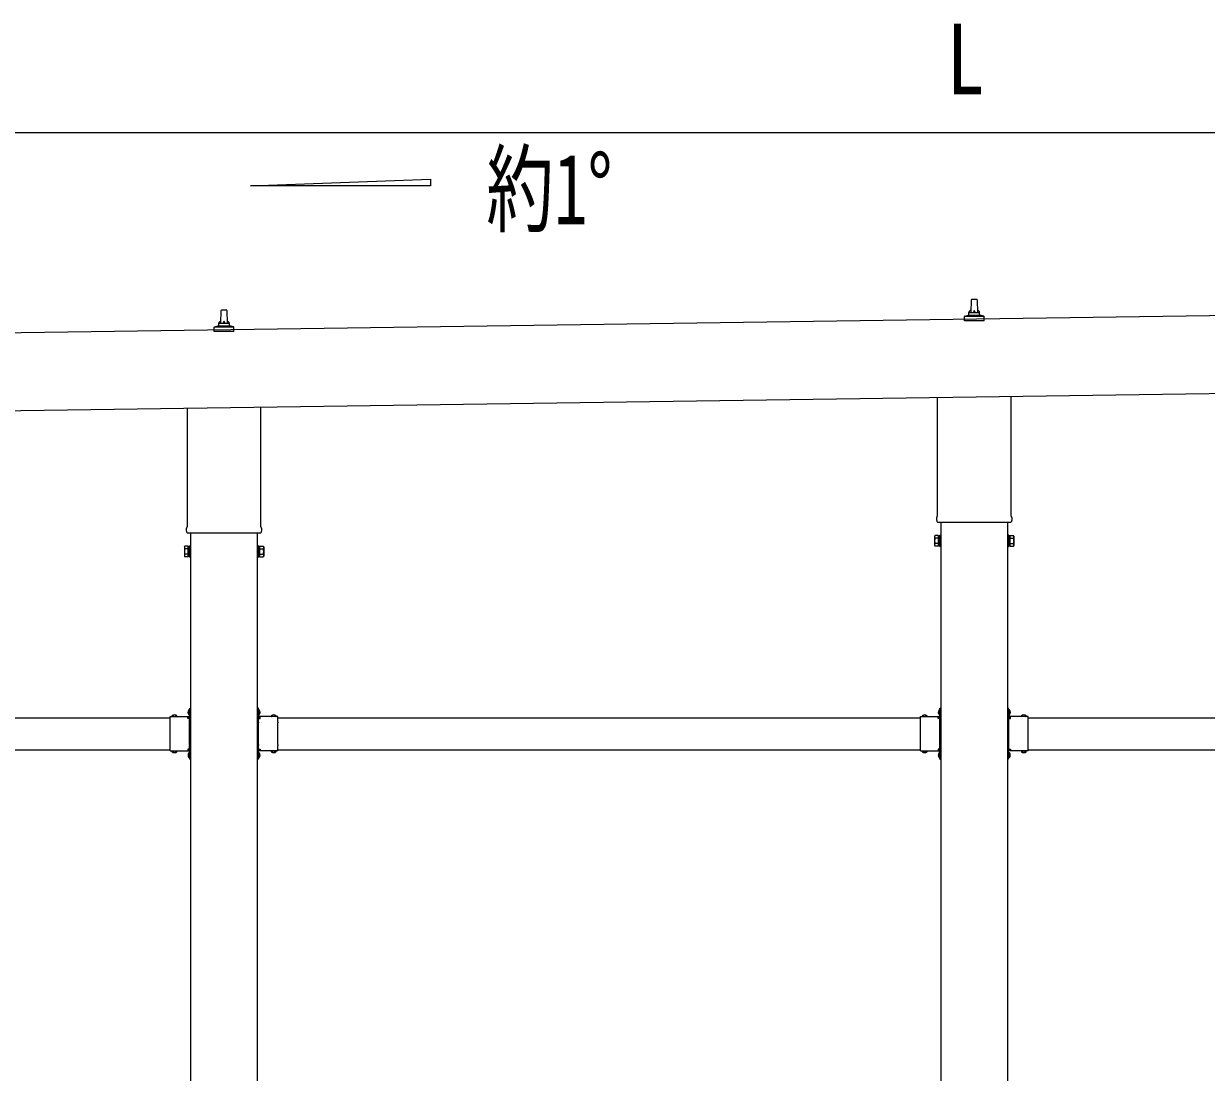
# Model space of a CAD drawing. Units: millimetres, scale not verified. Extents: x -16820 to 16820, y -11880 to 11880.
# Drawn here: x -3211 to -1004, y -1572 to 385 of the extents above; entities that cross this region are included whole.
import ezdxf
from ezdxf.enums import TextEntityAlignment as Align

# ---------------------------------------------------------------- set-up
doc = ezdxf.new("R2010")
doc.units = ezdxf.units.MM
doc.header["$LTSCALE"] = 50
for name, color, linetype in [('0-5_YKK_13', 4, 'Continuous'), ('0-6_YKK_A1', 4, 'Continuous'), ('0-7_YKK_D', 6, 'Continuous')]:
    doc.layers.add(name, color=color, linetype=linetype)
doc.styles.add('ＭＳ ゴシック', font='')
doc.styles.get('ＭＳ ゴシック').set_extended_font_data('MS Gothic')

msp = doc.modelspace()

# ---------------------------------------------------------------- linework, layer by layer
at = {"layer": '0-5_YKK_13'}
for p, q in [((-1443.42, -153.74), (-1442.69, -130.22)), ((-1441.69, -129.24), (-1433.15, -129.24)), ((-1432.15, -130.22), (-1431.42, -153.74)), ((-2843.42, -173.74), (-2842.69, -150.22)), ((-2841.69, -149.24), (-2833.15, -149.24)), ((-2832.15, -150.22), (-2831.42, -173.74)), ((-1447.42, -157.95), (-1447.42, -153.74)), ((-1446.42, -153.74), (-1428.42, -153.74)), ((-1427.42, -157.95), (-1427.42, -153.74)), ((-2847.42, -177.95), (-2847.42, -173.74)), ((-2846.42, -173.74), (-2828.42, -173.74)), ((-2827.42, -177.95), (-2827.42, -173.74)), ((-1455.67, -169.24), (-1455.67, -161.53)), ((-1419.17, -169.24), (-1455.67, -169.24)), ((-1455.29, -160.74), (-1419.55, -160.74)), ((-1454.91, -160.56), (-1448.19, -158.93)), ((-1447.8, -158.74), (-1427.04, -158.74)), ((-1419.94, -160.56), (-1426.66, -158.93)), ((-1419.17, -169.24), (-1419.17, -161.53)), ((-2855.67, -189.24), (-2855.67, -181.53)), ((-2819.17, -189.24), (-2855.67, -189.24)), ((-2855.29, -180.74), (-2819.55, -180.74)), ((-2854.91, -180.56), (-2848.19, -178.93)), ((-2847.8, -178.74), (-2827.04, -178.74)), ((-2819.94, -180.56), (-2826.66, -178.93)), ((-2819.17, -189.24), (-2819.17, -181.53)), ((-2769.12, -330.63), (-2769.12, -553.23)), ((-1505.72, -533.23), (-1505.72, -312.58)), ((-1369.12, -310.63), (-1369.12, -533.23)), ((-2905.72, -553.23), (-2905.72, -332.58)), ((-1507.42, -542), (-1507.42, -536.5)), ((-1369.48, -545.5), (-1505.36, -545.5)), ((-1367.42, -536.5), (-1367.42, -542)), ((-2907.42, -562), (-2907.42, -556.5)), ((-2769.48, -565.5), (-2905.36, -565.5)), ((-2767.42, -556.5), (-2767.42, -562)), ((-1511.42, -571.5), (-1510.66, -570.19)), ((-1511.42, -571.5), (-1511.42, -588.5)), ((-1363.42, -571.5), (-1364.18, -570.19)), ((-1363.42, -571.5), (-1363.42, -588.5)), ((-2911.42, -591.5), (-2910.66, -590.19)), ((-2911.42, -591.5), (-2911.42, -608.5)), ((-2904.42, -595.09), (-2910.66, -595.09)), ((-2770.42, -595.09), (-2764.18, -595.09)), ((-2763.42, -591.5), (-2764.18, -590.19)), ((-2763.42, -591.5), (-2763.42, -608.5)), ((-1511.42, -588.5), (-1510.66, -589.82)), ((-1504.42, -575.09), (-1510.66, -575.09)), ((-1504.42, -584.91), (-1510.66, -584.91)), ((-1504.42, -589.82), (-1510.66, -589.82)), ((-1501.92, -589.2), (-1504.42, -589.2)), ((-1372.92, -589.2), (-1370.42, -589.2)), ((-1370.42, -575.09), (-1364.18, -575.09)), ((-1370.42, -584.91), (-1364.18, -584.91)), ((-1370.42, -589.82), (-1364.18, -589.82)), ((-1363.42, -588.5), (-1364.18, -589.82)), ((-2911.42, -608.5), (-2910.66, -609.82)), ((-2904.42, -604.91), (-2910.66, -604.91)), ((-2904.42, -609.82), (-2910.66, -609.82)), ((-2901.92, -609.2), (-2904.42, -609.2)), ((-2772.92, -609.2), (-2770.42, -609.2)), ((-2770.42, -604.91), (-2764.18, -604.91)), ((-2770.42, -609.82), (-2764.18, -609.82)), ((-2763.42, -608.5), (-2764.18, -609.82)), ((-2905.62, -900), (-2899.92, -900)), ((-2901.52, -898.88), (-2904.18, -897.55)), ((-2901.52, -901.13), (-2904.18, -902.45)), ((-2902.38, -895.27), (-2902.22, -895.27)), ((-2902.38, -904.74), (-2902.22, -904.74)), ((-2901.52, -892.5), (-2899.92, -892.5)), ((-2901.52, -909.46), (-2901.52, -892.5)), ((-2901.52, -895.97), (-2901.52, -904.04)), ((-2899.92, -897), (-2901.52, -897)), ((-2901.52, -898), (-2899.92, -898)), ((-2901.52, -902), (-2899.92, -902)), ((-2899.92, -903), (-2901.52, -903)), ((-2773.32, -892.5), (-2774.92, -892.5)), ((-2774.92, -897), (-2773.32, -897)), ((-2773.32, -898), (-2774.92, -898)), ((-2769.22, -900), (-2774.92, -900)), ((-2773.32, -902), (-2774.92, -902)), ((-2774.92, -903), (-2773.32, -903)), ((-2773.32, -909.46), (-2773.32, -892.5)), ((-2773.32, -895.97), (-2773.32, -904.04)), ((-2773.32, -898.88), (-2770.66, -897.55)), ((-2773.32, -901.13), (-2770.66, -902.45)), ((-2772.46, -895.27), (-2772.62, -895.27)), ((-2772.46, -904.74), (-2772.62, -904.74)), ((-1505.62, -900), (-1499.92, -900)), ((-1501.52, -898.88), (-1504.18, -897.55)), ((-1501.52, -901.13), (-1504.18, -902.45)), ((-1502.38, -895.27), (-1502.22, -895.27)), ((-1502.38, -904.74), (-1502.22, -904.74)), ((-1501.52, -892.5), (-1499.92, -892.5)), ((-1501.52, -909.46), (-1501.52, -892.5)), ((-1501.52, -895.97), (-1501.52, -904.04)), ((-1499.92, -897), (-1501.52, -897)), ((-1501.52, -898), (-1499.92, -898)), ((-1501.52, -902), (-1499.92, -902)), ((-1499.92, -903), (-1501.52, -903)), ((-1373.32, -892.5), (-1374.92, -892.5)), ((-1374.92, -897), (-1373.32, -897)), ((-1373.32, -898), (-1374.92, -898)), ((-1369.22, -900), (-1374.92, -900)), ((-1373.32, -902), (-1374.92, -902)), ((-1374.92, -903), (-1373.32, -903)), ((-1373.32, -909.46), (-1373.32, -892.5)), ((-1373.32, -895.97), (-1373.32, -904.04)), ((-1373.32, -898.88), (-1370.66, -897.55)), ((-1373.32, -901.13), (-1370.66, -902.45)), ((-1372.46, -895.27), (-1372.62, -895.27)), ((-1372.46, -904.74), (-1372.62, -904.74)), ((-2937.92, -918.29), (-2937.92, -907.9)), ((-2937.92, -907.9), (-2901.52, -907.9)), ((-2937.92, -960.29), (-2937.92, -919.72)), ((-2934.66, -907.04), (-2934.66, -907.2)), ((-2933.96, -907.9), (-2925.89, -907.9)), ((-2931.05, -907.9), (-2932.37, -905.24)), ((-2928.8, -907.9), (-2927.47, -905.24)), ((-2925.19, -907.04), (-2925.19, -907.2)), ((-2901.92, -909.5), (-2904.92, -909.5)), ((-2901.92, -918.29), (-2901.92, -911.5)), ((-2901.92, -960.29), (-2901.92, -919.72)), ((-2736.92, -907.9), (-2773.32, -907.9)), ((-2772.92, -909.5), (-2769.92, -909.5)), ((-2772.92, -918.29), (-2772.92, -911.5)), ((-2772.92, -960.29), (-2772.92, -919.72)), ((-2749.66, -907.04), (-2749.66, -907.2)), ((-2740.89, -907.9), (-2748.96, -907.9)), ((-2746.05, -907.9), (-2747.37, -905.24)), ((-2743.8, -907.9), (-2742.47, -905.24)), ((-2740.19, -907.04), (-2740.19, -907.2)), ((-2736.92, -918.29), (-2736.92, -907.9)), ((-2736.92, -960.29), (-2736.92, -919.72)), ((-1537.92, -918.29), (-1537.92, -907.9)), ((-1537.92, -907.9), (-1501.52, -907.9)), ((-1537.92, -960.29), (-1537.92, -919.72)), ((-1534.66, -907.04), (-1534.66, -907.2)), ((-1533.96, -907.9), (-1525.89, -907.9)), ((-1531.05, -907.9), (-1532.37, -905.24)), ((-1528.8, -907.9), (-1527.47, -905.24)), ((-1525.19, -907.04), (-1525.19, -907.2)), ((-1501.92, -909.5), (-1504.92, -909.5)), ((-1501.92, -918.29), (-1501.92, -911.5)), ((-1501.92, -960.29), (-1501.92, -919.72)), ((-1336.92, -907.9), (-1373.32, -907.9)), ((-1372.92, -909.5), (-1369.92, -909.5)), ((-1372.92, -918.29), (-1372.92, -911.5)), ((-1372.92, -960.29), (-1372.92, -919.72)), ((-1349.66, -907.04), (-1349.66, -907.2)), ((-1340.89, -907.9), (-1348.96, -907.9)), ((-1346.05, -907.9), (-1347.37, -905.24)), ((-1343.8, -907.9), (-1342.47, -905.24)), ((-1340.19, -907.04), (-1340.19, -907.2)), ((-1336.92, -918.29), (-1336.92, -907.9)), ((-1336.92, -960.29), (-1336.92, -919.72)), ((-2937.92, -972.1), (-2937.92, -961.72)), ((-2904.92, -970.5), (-2901.92, -970.5)), ((-2901.92, -968.5), (-2901.92, -961.72)), ((-2901.52, -987.5), (-2901.52, -970.54)), ((-2773.32, -987.5), (-2773.32, -970.54)), ((-2772.92, -968.5), (-2772.92, -961.72)), ((-2769.92, -970.5), (-2772.92, -970.5)), ((-2736.92, -972.1), (-2736.92, -961.72)), ((-1537.92, -972.1), (-1537.92, -961.72)), ((-1504.92, -970.5), (-1501.92, -970.5)), ((-1501.92, -968.5), (-1501.92, -961.72)), ((-1501.52, -987.5), (-1501.52, -970.54)), ((-1373.32, -987.5), (-1373.32, -970.54)), ((-1372.92, -968.5), (-1372.92, -961.72)), ((-1369.92, -970.5), (-1372.92, -970.5)), ((-1336.92, -972.1), (-1336.92, -961.72)), ((-2937.92, -972.1), (-2901.52, -972.1)), ((-2934.66, -972.96), (-2934.66, -972.8)), ((-2933.96, -972.1), (-2925.89, -972.1)), ((-2931.05, -972.1), (-2932.37, -974.76)), ((-2928.8, -972.1), (-2927.47, -974.76)), ((-2925.19, -972.96), (-2925.19, -972.8)), ((-2901.52, -978.88), (-2904.18, -977.55)), ((-2901.52, -981.13), (-2904.18, -982.45)), ((-2902.38, -975.27), (-2902.22, -975.27)), ((-2902.38, -984.74), (-2902.22, -984.74)), ((-2901.52, -975.97), (-2901.52, -984.04)), ((-2901.52, -978), (-2899.92, -978)), ((-2901.52, -982), (-2899.92, -982)), ((-2901.52, -987.5), (-2899.92, -987.5)), ((-2773.32, -978), (-2774.92, -978)), ((-2773.32, -982), (-2774.92, -982)), ((-2773.32, -987.5), (-2774.92, -987.5)), ((-2736.92, -972.1), (-2773.32, -972.1)), ((-2773.32, -975.97), (-2773.32, -984.04)), ((-2773.32, -978.88), (-2770.66, -977.55)), ((-2773.32, -981.13), (-2770.66, -982.45)), ((-2772.46, -975.27), (-2772.62, -975.27)), ((-2772.46, -984.74), (-2772.62, -984.74)), ((-2749.66, -972.96), (-2749.66, -972.8)), ((-2740.89, -972.1), (-2748.96, -972.1)), ((-2746.05, -972.1), (-2747.37, -974.76)), ((-2743.8, -972.1), (-2742.47, -974.76)), ((-2740.19, -972.96), (-2740.19, -972.8)), ((-1537.92, -972.1), (-1501.52, -972.1)), ((-1534.66, -972.96), (-1534.66, -972.8)), ((-1533.96, -972.1), (-1525.89, -972.1)), ((-1531.05, -972.1), (-1532.37, -974.76)), ((-1528.8, -972.1), (-1527.47, -974.76)), ((-1525.19, -972.96), (-1525.19, -972.8)), ((-1501.52, -978.88), (-1504.18, -977.55)), ((-1501.52, -981.13), (-1504.18, -982.45)), ((-1502.38, -975.27), (-1502.22, -975.27)), ((-1502.38, -984.74), (-1502.22, -984.74)), ((-1501.52, -975.97), (-1501.52, -984.04)), ((-1501.52, -978), (-1499.92, -978)), ((-1501.52, -982), (-1499.92, -982)), ((-1501.52, -987.5), (-1499.92, -987.5)), ((-1373.32, -978), (-1374.92, -978)), ((-1373.32, -982), (-1374.92, -982)), ((-1373.32, -987.5), (-1374.92, -987.5)), ((-1336.92, -972.1), (-1373.32, -972.1)), ((-1373.32, -975.97), (-1373.32, -984.04)), ((-1373.32, -978.88), (-1370.66, -977.55)), ((-1373.32, -981.13), (-1370.66, -982.45)), ((-1372.46, -975.27), (-1372.62, -975.27)), ((-1372.46, -984.74), (-1372.62, -984.74)), ((-1349.66, -972.96), (-1349.66, -972.8)), ((-1340.89, -972.1), (-1348.96, -972.1)), ((-1346.05, -972.1), (-1347.37, -974.76)), ((-1343.8, -972.1), (-1342.47, -974.76)), ((-1340.19, -972.96), (-1340.19, -972.8))]:
    msp.add_line(p, q, dxfattribs=at)
for points in [[(-1504.42, -589.82), (-1504.42, -570.19), (-1510.66, -570.19)], [(-1504.42, -589.2), (-1504.42, -570.8), (-1501.92, -570.8)], [(-1370.42, -589.2), (-1370.42, -570.8), (-1372.92, -570.8)], [(-1370.42, -589.82), (-1370.42, -570.19), (-1364.18, -570.19)], [(-2904.42, -609.82), (-2904.42, -590.19), (-2910.66, -590.19)], [(-2904.42, -609.2), (-2904.42, -590.8), (-2901.92, -590.8)], [(-2770.42, -609.2), (-2770.42, -590.8), (-2772.92, -590.8)], [(-2770.42, -609.82), (-2770.42, -590.19), (-2764.18, -590.19)], [(-2899.92, -907.5), (-2899.92, -901.5), (-2899.92, -898.5), (-2899.92, -892.5)], [(-2774.92, -907.5), (-2774.92, -901.5), (-2774.92, -898.5), (-2774.92, -892.5)], [(-1499.92, -907.5), (-1499.92, -901.5), (-1499.92, -898.5), (-1499.92, -892.5)], [(-1374.92, -907.5), (-1374.92, -901.5), (-1374.92, -898.5), (-1374.92, -892.5)], [(-2901.92, -911.5), (-2904.92, -911.5), (-2904.92, -907.9)], [(-2772.92, -911.5), (-2769.92, -911.5), (-2769.92, -907.9)], [(-1501.92, -911.5), (-1504.92, -911.5), (-1504.92, -907.9)], [(-1372.92, -911.5), (-1369.92, -911.5), (-1369.92, -907.9)], [(-2901.92, -968.5), (-2904.92, -968.5), (-2904.92, -972.1)], [(-2772.92, -968.5), (-2769.92, -968.5), (-2769.92, -972.1)], [(-1501.92, -968.5), (-1504.92, -968.5), (-1504.92, -972.1)], [(-1372.92, -968.5), (-1369.92, -968.5), (-1369.92, -972.1)], [(-2899.92, -987.5), (-2899.92, -981.5), (-2899.92, -978.5), (-2899.92, -972.5)], [(-2774.92, -987.5), (-2774.92, -981.5), (-2774.92, -978.5), (-2774.92, -972.5)], [(-1499.92, -987.5), (-1499.92, -981.5), (-1499.92, -978.5), (-1499.92, -972.5)], [(-1374.92, -987.5), (-1374.92, -981.5), (-1374.92, -978.5), (-1374.92, -972.5)]]:
    msp.add_lwpolyline(points, dxfattribs=at)
for points in [[(-1501.92, -590.5), (-1501.92, -569.5), (-1499.92, -569.5), (-1499.92, -590.5)], [(-1372.92, -590.5), (-1372.92, -569.5), (-1374.92, -569.5), (-1374.92, -590.5)], [(-2901.92, -610.5), (-2901.92, -589.5), (-2899.92, -589.5), (-2899.92, -610.5)], [(-2772.92, -610.5), (-2772.92, -589.5), (-2774.92, -589.5), (-2774.92, -610.5)]]:
    msp.add_lwpolyline(points, close=True, dxfattribs=at)
for centre, radius, start, end in [((-1441.69, -130.24), 1, 90, 178.60509), ((-1433.15, -130.24), 1, 1.39491, 90), ((-2841.69, -150.24), 1, 90, 178.60509), ((-2833.15, -150.24), 1, 1.39491, 90), ((-1443.34, -154.38), 4.13, 90, 171.17633), ((-1446.42, -154.74), 1, 90, 180), ((-1434.09, -153.74), 4.83, 133.60282, 180), ((-1440.75, -153.74), 4.83, 0, 46.39718), ((-1431.51, -154.38), 4.13, 8.82367, 90), ((-1428.42, -154.74), 1, 0, 90), ((-2843.34, -174.37), 4.13, 90, 171.17633), ((-2846.42, -174.74), 1, 90, 180), ((-2834.09, -173.74), 4.83, 133.60282, 180), ((-2840.75, -173.74), 4.83, 0, 46.39718), ((-2831.51, -174.37), 4.13, 8.82367, 90), ((-2828.42, -174.74), 1, 0, 90), ((-1454.67, -161.53), 1, 103.62699, 180), ((-1448.42, -157.95), 1, 283.62699, 0), ((-1426.42, -157.95), 1, 180, 256.37301), ((-1420.17, -161.53), 1, 0, 76.37301), ((-2854.67, -181.53), 1, 103.62699, 180), ((-2848.42, -177.95), 1, 283.62699, 0), ((-2826.42, -177.95), 1, 180, 256.37301), ((-2820.17, -181.53), 1, 0, 76.37301), ((-1503.42, -536.5), 4, 125.09963, 180), ((-1503.42, -542), 4, 180, 194.47751), ((-1503.42, -542), 4, 194.47751, 241.04498), ((-1371.42, -542), 4, 298.95502, 345.52249), ((-1371.42, -536.5), 4, 0, 54.90037), ((-1371.42, -542), 4, 345.52249, 0), ((-2903.42, -556.5), 4, 125.09963, 180), ((-2903.42, -562), 4, 180, 194.47751), ((-2903.42, -562), 4, 194.47751, 241.04498), ((-2771.42, -562), 4, 298.95502, 345.52249), ((-2771.42, -556.5), 4, 0, 54.90037), ((-2771.42, -562), 4, 345.52249, 0), ((-1507.08, -572.64), 4.34, 145.61575, 214.38425), ((-1367.77, -572.64), 4.34, 325.61575, 34.38425), ((-2907.08, -592.64), 4.34, 145.61575, 214.38425), ((-2895.18, -600), 16.24, 162.41205, 197.58795), ((-2767.77, -592.64), 4.34, 325.61575, 34.38425), ((-2779.66, -600), 16.24, 342.41205, 17.58795), ((-1495.18, -580), 16.24, 162.41205, 197.58795), ((-1507.08, -587.36), 4.34, 145.61575, 214.38425), ((-1379.66, -580), 16.24, 342.41205, 17.58795), ((-1367.77, -587.36), 4.34, 325.61575, 34.38425), ((-2907.08, -607.36), 4.34, 145.61575, 214.38425), ((-2767.77, -607.36), 4.34, 325.61575, 34.38425), ((-2929.92, -911.8), 7, 90, 129.12355), ((-2929.92, -911.8), 7, 50.87645, 90), ((-2897.62, -900), 7, 140.87645, 180), ((-2897.62, -900), 7, 180, 219.12355), ((-2902.38, -896.13), 0.862, 90, 140.87645), ((-2902.38, -903.88), 0.862, 219.12355, 270), ((-2902.22, -895.97), 0.7, 0, 90), ((-2902.22, -904.04), 0.7, 270, 0), ((-2772.62, -895.97), 0.7, 90, 180), ((-2772.62, -904.04), 0.7, 180, 270), ((-2772.46, -896.13), 0.862, 39.12355, 90), ((-2772.46, -903.88), 0.862, 270, 320.87645), ((-2777.22, -900), 7, 0, 39.12355), ((-2777.22, -900), 7, 320.87645, 0), ((-2744.92, -911.8), 7, 90, 129.12355), ((-2744.92, -911.8), 7, 50.87645, 90), ((-1529.92, -911.8), 7, 90, 129.12355), ((-1529.92, -911.8), 7, 50.87645, 90), ((-1497.62, -900), 7, 140.87645, 180), ((-1497.62, -900), 7, 180, 219.12355), ((-1502.38, -896.13), 0.862, 90, 140.87645), ((-1502.38, -903.88), 0.862, 219.12355, 270), ((-1502.22, -895.97), 0.7, 0, 90), ((-1502.22, -904.04), 0.7, 270, 0), ((-1372.62, -895.97), 0.7, 90, 180), ((-1372.62, -904.04), 0.7, 180, 270), ((-1372.46, -896.13), 0.862, 39.12355, 90), ((-1372.46, -903.88), 0.862, 270, 320.87645), ((-1377.22, -900), 7, 0, 39.12355), ((-1377.22, -900), 7, 320.87645, 0), ((-1344.92, -911.8), 7, 90, 129.12355), ((-1344.92, -911.8), 7, 50.87645, 90), ((-2938.62, -919), 1, 314.427, 45.573), ((-2933.96, -907.2), 0.7, 180, 270), ((-2933.79, -907.04), 0.862, 129.12355, 180), ((-2925.89, -907.2), 0.7, 270, 0), ((-2926.05, -907.04), 0.862, 0, 50.87645), ((-2901.22, -919), 1, 134.427, 225.573), ((-2901.92, -907.5), 2, 270, 0), ((-2772.92, -907.5), 2, 180, 270), ((-2773.62, -919), 1, 314.427, 45.573), ((-2748.96, -907.2), 0.7, 180, 270), ((-2748.79, -907.04), 0.862, 129.12355, 180), ((-2740.89, -907.2), 0.7, 270, 0), ((-2741.05, -907.04), 0.862, 0, 50.87645), ((-2736.22, -919), 1, 134.427, 225.573), ((-1538.62, -919), 1, 314.427, 45.573), ((-1533.96, -907.2), 0.7, 180, 270), ((-1533.79, -907.04), 0.862, 129.12355, 180), ((-1525.89, -907.2), 0.7, 270, 0), ((-1526.05, -907.04), 0.862, 0, 50.87645), ((-1501.22, -919), 1, 134.427, 225.573), ((-1501.92, -907.5), 2, 270, 0), ((-1372.92, -907.5), 2, 180, 270), ((-1373.62, -919), 1, 314.427, 45.573), ((-1348.96, -907.2), 0.7, 180, 270), ((-1348.79, -907.04), 0.862, 129.12355, 180), ((-1340.89, -907.2), 0.7, 270, 0), ((-1341.05, -907.04), 0.862, 0, 50.87645), ((-1336.22, -919), 1, 134.427, 225.573), ((-2938.62, -961), 1, 314.427, 45.573), ((-2901.22, -961), 1, 134.427, 225.573), ((-2901.92, -972.5), 2, 0, 90), ((-2772.92, -972.5), 2, 90, 180), ((-2773.62, -961), 1, 314.427, 45.573), ((-2736.22, -961), 1, 134.427, 225.573), ((-1538.62, -961), 1, 314.427, 45.573), ((-1501.22, -961), 1, 134.427, 225.573), ((-1501.92, -972.5), 2, 0, 90), ((-1372.92, -972.5), 2, 90, 180), ((-1373.62, -961), 1, 314.427, 45.573), ((-1336.22, -961), 1, 134.427, 225.573), ((-2933.96, -972.8), 0.7, 90, 180), ((-2933.79, -972.96), 0.862, 180, 230.87645), ((-2929.92, -968.2), 7, 230.87645, 270), ((-2929.92, -968.2), 7, 270, 309.12355), ((-2925.89, -972.8), 0.7, 0, 90), ((-2926.05, -972.96), 0.862, 309.12355, 0), ((-2897.62, -980), 7, 140.87645, 180), ((-2897.62, -980), 7, 180, 219.12355), ((-2902.38, -976.13), 0.862, 90, 140.87645), ((-2902.38, -983.88), 0.862, 219.12355, 270), ((-2902.22, -975.97), 0.7, 0, 90), ((-2902.22, -984.04), 0.7, 270, 0), ((-2772.62, -975.97), 0.7, 90, 180), ((-2772.62, -984.04), 0.7, 180, 270), ((-2772.46, -976.13), 0.862, 39.12355, 90), ((-2772.46, -983.88), 0.862, 270, 320.87645), ((-2777.22, -980), 7, 0, 39.12355), ((-2777.22, -980), 7, 320.87645, 0), ((-2748.96, -972.8), 0.7, 90, 180), ((-2748.79, -972.96), 0.862, 180, 230.87645), ((-2744.92, -968.2), 7, 230.87645, 270), ((-2744.92, -968.2), 7, 270, 309.12355), ((-2740.89, -972.8), 0.7, 0, 90), ((-2741.05, -972.96), 0.862, 309.12355, 0), ((-1533.96, -972.8), 0.7, 90, 180), ((-1533.79, -972.96), 0.862, 180, 230.87645), ((-1529.92, -968.2), 7, 230.87645, 270), ((-1529.92, -968.2), 7, 270, 309.12355), ((-1525.89, -972.8), 0.7, 0, 90), ((-1526.05, -972.96), 0.862, 309.12355, 0), ((-1497.62, -980), 7, 140.87645, 180), ((-1497.62, -980), 7, 180, 219.12355), ((-1502.38, -976.13), 0.862, 90, 140.87645), ((-1502.38, -983.88), 0.862, 219.12355, 270), ((-1502.22, -975.97), 0.7, 0, 90), ((-1502.22, -984.04), 0.7, 270, 0), ((-1372.62, -975.97), 0.7, 90, 180), ((-1372.62, -984.04), 0.7, 180, 270), ((-1372.46, -976.13), 0.862, 39.12355, 90), ((-1372.46, -983.88), 0.862, 270, 320.87645), ((-1377.22, -980), 7, 0, 39.12355), ((-1377.22, -980), 7, 320.87645, 0), ((-1348.96, -972.8), 0.7, 90, 180), ((-1348.79, -972.96), 0.862, 180, 230.87645), ((-1344.92, -968.2), 7, 230.87645, 270), ((-1344.92, -968.2), 7, 270, 309.12355), ((-1340.89, -972.8), 0.7, 0, 90), ((-1341.05, -972.96), 0.862, 309.12355, 0)]:
    msp.add_arc(centre, radius, start, end, dxfattribs=at)
at = {"layer": '0-6_YKK_A1'}
for p, q in [((-2788.17, 82.25), (-2452.17, 94.67)), ((-2452.17, 94.67), (-2452.17, 82.25)), ((-2452.17, 82.25), (-2788.17, 82.25)), ((617.31, -137.26), (-4769.73, -214.18)), ((-4767.66, -359.18), (619.38, -282.22)), ((-1499.92, -545.5), (-1499.92, -3383)), ((-1374.92, -3383), (-1374.92, -545.5)), ((-2899.92, -565.5), (-2899.92, -3383)), ((-2774.92, -3383), (-2774.92, -565.5)), ((-4136.92, -910), (-2937.92, -910)), ((-2736.92, -910), (-1537.92, -910)), ((-1336.92, -910), (-137.92, -910)), ((-4136.92, -970), (-2937.92, -970)), ((-2904.92, -970), (-2900.42, -970)), ((-2769.92, -970), (-2774.42, -970)), ((-2736.92, -970), (-1537.92, -970)), ((-1504.92, -970), (-1500.42, -970)), ((-1369.92, -970), (-1374.42, -970)), ((-1336.92, -970), (-137.92, -970))]:
    msp.add_line(p, q, dxfattribs=at)
for points in [[(-2904.92, -910), (-2900.42, -910), (-2900.42, -970)], [(-2769.92, -910), (-2774.42, -910), (-2774.42, -970)], [(-1504.92, -910), (-1500.42, -910), (-1500.42, -970)], [(-1369.92, -910), (-1374.42, -910), (-1374.42, -970)]]:
    msp.add_lwpolyline(points, dxfattribs=at)
at = {"layer": '0-7_YKK_D'}
msp.add_line((1704.22, 181.32), (-4587.22, 181.32), dxfattribs=at)

# ---------------------------------------------------------------- texts
at = {"layer": '0-6_YKK_A1', "style": 'ＭＳ ゴシック', "width": 0.7}
msp.add_text('約1°', height=132, dxfattribs=at).set_placement((-2347.95, -29.22), align=Align.BOTTOM_LEFT)
at = {"layer": '0-7_YKK_D', "style": 'ＭＳ ゴシック', "width": 0.8}
msp.add_text('L', height=132, dxfattribs=at).set_placement((-1489.5, 213.32), align=Align.BOTTOM_LEFT)

doc.saveas('drawing.dxf')
